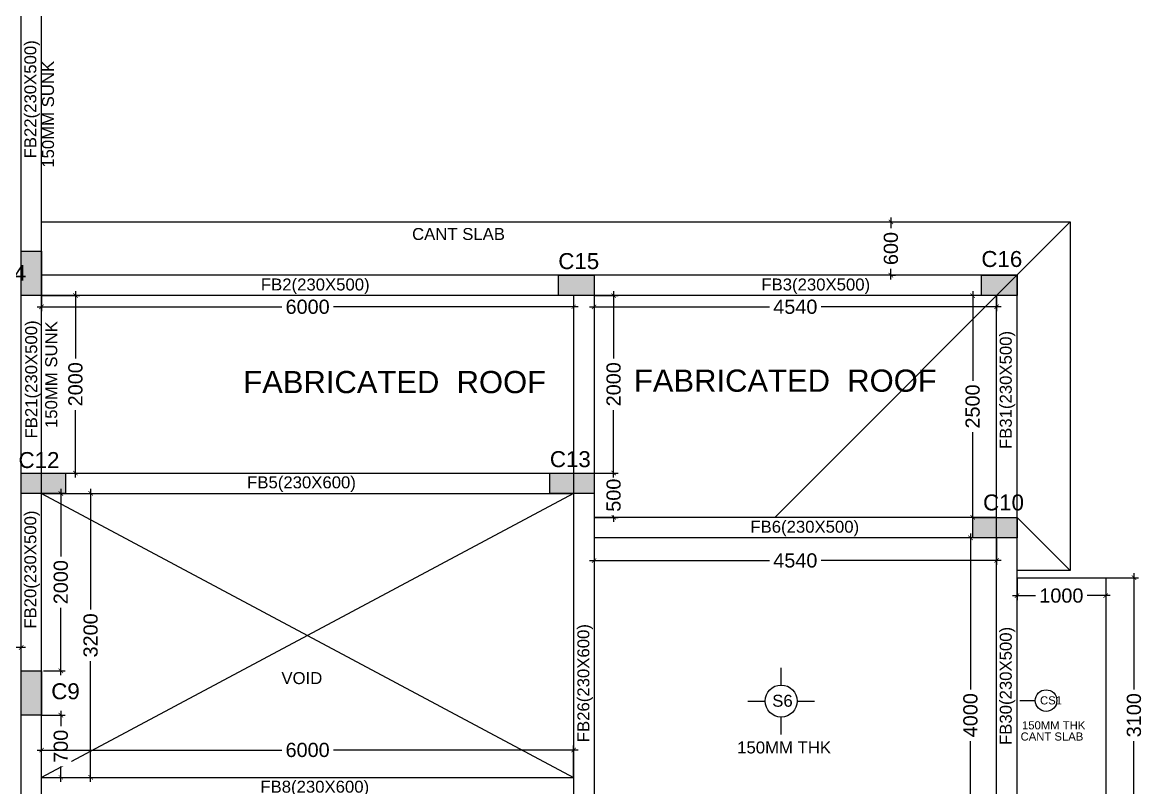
# Model space of a CAD drawing. Header units: millimetres. Extents: x 660818 to 959388, y -495289 to 50450.
# Drawn here: x 828747 to 841401, y -95371 to -86748 of the extents above; entities that cross this region are included whole.
import ezdxf

# ---------------------------------------------------------------- set-up
doc = ezdxf.new("R2010")
doc.units = ezdxf.units.MM
doc.header["$LTSCALE"] = 0.01
doc.header["$MEASUREMENT"] = 0
doc.header["$PDMODE"] = 35
for name, color, linetype in [('COL NO.', 7, 'Continuous'), ('RCC BEAMS', 150, 'Continuous'), ('RCC COLUMN', 5, 'Continuous'), ('Text', 7, 'Continuous')]:
    doc.layers.add(name, color=color, linetype=linetype)
doc.layers.add('elevation', color=123, linetype='Continuous', lineweight=15)
doc.layers.add('STRUCTURAL DIMENSION', color=1, linetype='Continuous', lineweight=13)
doc.styles.add('MAIN TEXT arial', font='arial.ttf')
doc.styles.get("Standard").update_dxf_attribs({"font": 'arial.ttf'})
doc.dimstyles.new('Copy of 50 scale DIM mm', dxfattribs={"dimtxt": 160, "dimasz": 50, "dimexe": 50, "dimexo": 0, "dimgap": 50, "dimtad": 0, "dimdec": 0, "dimrnd": 5, "dimzin": 0, "dimdsep": 46, "dimtxsty": 'MAIN TEXT arial', "dimblk": 'ARCHTICK', "dimcen": 0.09, "dimdle": 50, "dimadec": 0, "dimazin": 0, "dimtfac": 1, "dimtdec": 0, "dimtmove": 0, "dimatfit": 3, "dimfxl": 1, "dimtfill": 1, "dimtolj": 1, "dimtzin": 0, "dimarcsym": 0})

# ---------------------------------------------------------------- blocks, each defined once
blk = doc.blocks.new('C(230X500)')
at = {"layer": 'RCC COLUMN', "ltscale": 200}
h = blk.add_hatch(color=256, dxfattribs=at)
h.dxf.hatch_style = 1
h.paths.add_polyline_path([(0, 0), (230, 0), (230, -500), (0, -500)])
blk.add_lwpolyline([(0, 0), (230, 0), (230, -500), (0, -500)], close=True, dxfattribs=at)
blk = doc.blocks.new('C(230X400)')
at = {"layer": 'elevation', "ltscale": 0.5}
h = blk.add_hatch(color=3, dxfattribs=at)
h.dxf.hatch_style = 1
h.paths.add_polyline_path([(0, 400), (0, 0), (230, 0), (230, 400)])
at = {"layer": 'RCC COLUMN', "color": 3, "ltscale": 0.5}
blk.add_lwpolyline([(0, 400), (230, 400), (230, 0), (0, 0), (0, 400)], dxfattribs=at)
blk = doc.blocks.new('COLGRP5')
at = {"layer": 'RCC COLUMN'}
for p in [(-11230, 11190), (-11230, 6460)]:
    blk.add_blockref('C(230X500)', p, dxfattribs=at)
for name, p, rotation in [('C(230X400)', (-5170, 10920), 270), ('C(230X400)', (-400, 10920), 270), ('C(230X500)', (-11230, 8460), 90), ('C(230X500)', (-5270, 8460), 90), ('C(230X500)', (-500, 7960), 90)]:
    blk.add_blockref(name, p, dxfattribs=dict(at, rotation=rotation))
blk = doc.blocks.new('FB5')
at = {"layer": 'RCC BEAMS', "ltscale": 0.5}
for p, q in [((-11230, 230), (-11230, 14360)), ((-11000, 230), (-11000, 14360)), ((-11000, 11520), (600, 11520)), ((600, 11520), (-2730, 8190)), ((600, 11520), (600, 7590)), ((0, 10920), (-11000, 10920)), ((0, 230), (0, 10920)), ((-230, 10690), (-11000, 10690)), ((-5000, 10690), (-5000, 0)), ((-4770, 10690), (-4770, 0)), ((-230, 230), (-230, 10690)), ((-11000, 8690), (-5000, 8690)), ((-11000, 8460), (-5000, 8460)), ((-11000, 8460), (-5000, 5260)), ((-5000, 8460), (-11000, 5260)), ((-230, 8190), (-4770, 8190)), ((0, 8190), (600, 7590)), ((-230, 7960), (-4770, 7960)), ((600, 7590), (0, 7590)), ((-11000, 5260), (-5000, 5260)), ((-11000, 5030), (-5000, 5030))]:
    blk.add_line(p, q, dxfattribs=at)
blk.add_lwpolyline([(0, 7510), (1000, 7510), (1000, 4410), (0, 4410)], close=True, dxfattribs=at)
blk = doc.blocks.new('_ArchTick')
at = {"color": 0, "linetype": 'ByBlock', "const_width": 0.15}
blk.add_lwpolyline([(-0.5, -0.5), (0.5, 0.5)], dxfattribs=at)
blk = doc.blocks.new('*D2051')
at = {"layer": 'Defpoints', "color": 0, "ltscale": 0.1, "transparency": 16777216}
for p in [(839963, -93006), (840963, -93006), (840963, -93208)]:
    blk.add_point(p, dxfattribs=at)
at = {"layer": 'STRUCTURAL DIMENSION', "color": 0, "lineweight": -2, "ltscale": 0.1, "transparency": 16777216}
for p, q in [((839963, -93006), (839963, -93258)), ((840963, -93006), (840963, -93258)), ((839913, -93208), (840182, -93208)), ((841013, -93208), (840744, -93208))]:
    blk.add_line(p, q, dxfattribs=at)
at = {"layer": 'STRUCTURAL DIMENSION', "color": 0, "lineweight": -2, "ltscale": 0.1, "transparency": 16777216, "xscale": 50, "yscale": 50, "zscale": 50, "rotation": 180}
blk.add_blockref('_ArchTick', (839963, -93208), dxfattribs=at)
at = {"layer": 'STRUCTURAL DIMENSION', "color": 0, "lineweight": -2, "ltscale": 0.1, "transparency": 16777216, "xscale": 50, "yscale": 50, "zscale": 50}
blk.add_blockref('_ArchTick', (840963, -93208), dxfattribs=at)
at = {"layer": 'STRUCTURAL DIMENSION', "color": 0, "ltscale": 0.1, "transparency": 16777216, "insert": (840463, -93208), "char_height": 160, "attachment_point": 5, "style": 'MAIN TEXT arial', "bg_fill": 3, "box_fill_scale": 1.25, "bg_fill_color": 256, "bg_fill_true_color": 13158600, "bg_fill_transparency": 0}
blk.add_mtext('\\A1;1000', dxfattribs=at)
blk = doc.blocks.new('*D2052')
at = {"layer": 'Defpoints', "color": 0, "ltscale": 0.1, "transparency": 16777216}
for p in [(838541, -88996), (838541, -88996), (838541, -89596)]:
    blk.add_point(p, dxfattribs=at)
at = {"layer": 'STRUCTURAL DIMENSION', "color": 0, "lineweight": -2, "ltscale": 0.1, "transparency": 16777216}
for p, q in [((838541, -88946), (838541, -89069)), ((838541, -88996), (838591, -88996)), ((838541, -89646), (838541, -89523)), ((838541, -89596), (838591, -89596))]:
    blk.add_line(p, q, dxfattribs=at)
at = {"layer": 'STRUCTURAL DIMENSION', "color": 0, "lineweight": -2, "ltscale": 0.1, "transparency": 16777216, "xscale": 50, "yscale": 50, "zscale": 50}
for p, rotation in [((838541, -88996), 90), ((838541, -89596), 270)]:
    blk.add_blockref('_ArchTick', p, dxfattribs=dict(at, rotation=rotation))
at = {"layer": 'STRUCTURAL DIMENSION', "color": 0, "ltscale": 0.1, "transparency": 16777216, "insert": (838541, -89296), "char_height": 160, "attachment_point": 5, "rotation": 90, "style": 'MAIN TEXT arial', "bg_fill": 3, "box_fill_scale": 1.25, "bg_fill_color": 256, "bg_fill_true_color": 13158600, "bg_fill_transparency": 0}
blk.add_mtext('\\A1;600', dxfattribs=at)
blk = doc.blocks.new('COL NO.')
at = {"layer": 'COL NO.', "ltscale": 0.5, "char_height": 180, "attachment_point": 1}
for s, width, heights, insert in [('\\pxt17;C15', 396.79, [-186], (10827, 11168)), ('\\pxt17;C16', 396.79, [-186], (15598, 11192)), ('\\pxt17;C14', 396.79, [-186], (4366, 11036)), ('\\pxt17;C12', 396.79, [-186], (4740, 8926)), ('\\pxt17;C13', 396.79, [-186], (10732, 8936)), ('\\pxt17;C10', 420.98, [186], (15617, 8448)), ('\\pxt17;C9', 396.79, [-186], (5109, 6320))]:
    blk.add_mtext_dynamic_manual_height_columns(s, width=width, gutter_width=1, heights=heights, dxfattribs=dict(at, insert=insert))
blk = doc.blocks.new('*D2060')
at = {"layer": 'Defpoints', "color": 0, "ltscale": 0.1, "transparency": 16777216}
for p in [(828983, -92056), (828983, -94056), (829180, -94056)]:
    blk.add_point(p, dxfattribs=at)
at = {"layer": 'STRUCTURAL DIMENSION', "color": 0, "lineweight": -2, "ltscale": 0.1, "transparency": 16777216}
for p, q in [((828983, -92056), (829230, -92056)), ((829180, -92006), (829180, -92766)), ((829180, -94106), (829180, -93346)), ((828983, -94056), (829230, -94056))]:
    blk.add_line(p, q, dxfattribs=at)
at = {"layer": 'STRUCTURAL DIMENSION', "color": 0, "lineweight": -2, "ltscale": 0.1, "transparency": 16777216, "xscale": 50, "yscale": 50, "zscale": 50}
for p, rotation in [((829180, -92056), 90), ((829180, -94056), 270)]:
    blk.add_blockref('_ArchTick', p, dxfattribs=dict(at, rotation=rotation))
at = {"layer": 'STRUCTURAL DIMENSION', "color": 0, "ltscale": 0.1, "transparency": 16777216, "insert": (829180, -93056), "char_height": 160, "attachment_point": 5, "rotation": 90, "style": 'MAIN TEXT arial', "bg_fill": 3, "box_fill_scale": 1.25, "bg_fill_color": 256, "bg_fill_true_color": 13158600, "bg_fill_transparency": 0}
blk.add_mtext('\\A1;2000', dxfattribs=at)
blk = doc.blocks.new('*D2061')
at = {"layer": 'Defpoints', "color": 0, "ltscale": 0.1, "transparency": 16777216}
for p in [(828963, -94556), (828963, -95256), (829180, -95256)]:
    blk.add_point(p, dxfattribs=at)
at = {"layer": 'STRUCTURAL DIMENSION', "color": 0, "lineweight": -2, "ltscale": 0.1, "transparency": 16777216}
for p, q in [((829180, -94506), (829180, -94680)), ((828963, -94556), (829230, -94556)), ((829180, -95306), (829180, -95132)), ((828963, -95256), (829230, -95256))]:
    blk.add_line(p, q, dxfattribs=at)
at = {"layer": 'STRUCTURAL DIMENSION', "color": 0, "lineweight": -2, "ltscale": 0.1, "transparency": 16777216, "xscale": 50, "yscale": 50, "zscale": 50}
for p, rotation in [((829180, -94556), 90), ((829180, -95256), 270)]:
    blk.add_blockref('_ArchTick', p, dxfattribs=dict(at, rotation=rotation))
at = {"layer": 'STRUCTURAL DIMENSION', "color": 0, "ltscale": 0.1, "transparency": 16777216, "insert": (829180, -94906), "char_height": 160, "attachment_point": 5, "rotation": 90, "style": 'MAIN TEXT arial', "bg_fill": 3, "box_fill_scale": 1.25, "bg_fill_color": 256, "bg_fill_true_color": 13158600, "bg_fill_transparency": 0}
blk.add_mtext('\\A1;700', dxfattribs=at)
blk = doc.blocks.new('*D2062')
at = {"layer": 'Defpoints', "color": 0, "ltscale": 0.1, "transparency": 16777216}
for p in [(828983, -92056), (828963, -95256), (829516, -95256)]:
    blk.add_point(p, dxfattribs=at)
at = {"layer": 'STRUCTURAL DIMENSION', "color": 0, "lineweight": -2, "ltscale": 0.1, "transparency": 16777216}
for p, q in [((828983, -92056), (829566, -92056)), ((829516, -92006), (829516, -93367)), ((829516, -95306), (829516, -93944)), ((828963, -95256), (829566, -95256))]:
    blk.add_line(p, q, dxfattribs=at)
at = {"layer": 'STRUCTURAL DIMENSION', "color": 0, "lineweight": -2, "ltscale": 0.1, "transparency": 16777216, "xscale": 50, "yscale": 50, "zscale": 50}
for p, rotation in [((829516, -92056), 90), ((829516, -95256), 270)]:
    blk.add_blockref('_ArchTick', p, dxfattribs=dict(at, rotation=rotation))
at = {"layer": 'STRUCTURAL DIMENSION', "color": 0, "ltscale": 0.1, "transparency": 16777216, "insert": (829516, -93656), "char_height": 160, "attachment_point": 5, "rotation": 90, "style": 'MAIN TEXT arial', "bg_fill": 3, "box_fill_scale": 1.25, "bg_fill_color": 256, "bg_fill_true_color": 13158600, "bg_fill_transparency": 0}
blk.add_mtext('\\A1;3200', dxfattribs=at)
blk = doc.blocks.new('*D2063')
at = {"layer": 'Defpoints', "color": 0, "ltscale": 0.1, "transparency": 16777216}
for p in [(834963, -94948), (828963, -95256), (834963, -95256)]:
    blk.add_point(p, dxfattribs=at)
at = {"layer": 'STRUCTURAL DIMENSION', "color": 0, "lineweight": -2, "ltscale": 0.1, "transparency": 16777216}
for p, q in [((828963, -95256), (828963, -94898)), ((834963, -95256), (834963, -94898)), ((828913, -94948), (831674, -94948)), ((835013, -94948), (832252, -94948))]:
    blk.add_line(p, q, dxfattribs=at)
at = {"layer": 'STRUCTURAL DIMENSION', "color": 0, "lineweight": -2, "ltscale": 0.1, "transparency": 16777216, "xscale": 50, "yscale": 50, "zscale": 50, "rotation": 180}
blk.add_blockref('_ArchTick', (828963, -94948), dxfattribs=at)
at = {"layer": 'STRUCTURAL DIMENSION', "color": 0, "lineweight": -2, "ltscale": 0.1, "transparency": 16777216, "xscale": 50, "yscale": 50, "zscale": 50}
blk.add_blockref('_ArchTick', (834963, -94948), dxfattribs=at)
at = {"layer": 'STRUCTURAL DIMENSION', "color": 0, "ltscale": 0.1, "transparency": 16777216, "insert": (831963, -94948), "char_height": 160, "attachment_point": 5, "style": 'MAIN TEXT arial', "bg_fill": 3, "box_fill_scale": 1.25, "bg_fill_color": 256, "bg_fill_true_color": 13158600, "bg_fill_transparency": 0}
blk.add_mtext('\\A1;6000', dxfattribs=at)
blk = doc.blocks.new('*D2064')
at = {"layer": 'Defpoints', "color": 0, "ltscale": 0.1, "transparency": 16777216}
for p in [(828963, -89826), (828983, -91826), (829345, -91826)]:
    blk.add_point(p, dxfattribs=at)
at = {"layer": 'STRUCTURAL DIMENSION', "color": 0, "lineweight": -2, "ltscale": 0.1, "transparency": 16777216}
for p, q in [((828963, -89826), (829395, -89826)), ((829345, -89776), (829345, -90536)), ((829345, -91876), (829345, -91116)), ((828983, -91826), (829395, -91826))]:
    blk.add_line(p, q, dxfattribs=at)
at = {"layer": 'STRUCTURAL DIMENSION', "color": 0, "lineweight": -2, "ltscale": 0.1, "transparency": 16777216, "xscale": 50, "yscale": 50, "zscale": 50}
for p, rotation in [((829345, -89826), 90), ((829345, -91826), 270)]:
    blk.add_blockref('_ArchTick', p, dxfattribs=dict(at, rotation=rotation))
at = {"layer": 'STRUCTURAL DIMENSION', "color": 0, "ltscale": 0.1, "transparency": 16777216, "insert": (829345, -90826), "char_height": 160, "attachment_point": 5, "rotation": 90, "style": 'MAIN TEXT arial', "bg_fill": 3, "box_fill_scale": 1.25, "bg_fill_color": 256, "bg_fill_true_color": 13158600, "bg_fill_transparency": 0}
blk.add_mtext('\\A1;2000', dxfattribs=at)
blk = doc.blocks.new('*D2065')
at = {"layer": 'Defpoints', "color": 0, "ltscale": 0.1, "transparency": 16777216}
for p in [(828963, -89826), (834963, -89826), (828963, -89953)]:
    blk.add_point(p, dxfattribs=at)
at = {"layer": 'STRUCTURAL DIMENSION', "color": 0, "lineweight": -2, "ltscale": 0.1, "transparency": 16777216}
for p, q in [((828963, -89826), (828963, -90003)), ((834963, -89826), (834963, -90003)), ((828913, -89953), (831674, -89953)), ((835013, -89953), (832252, -89953))]:
    blk.add_line(p, q, dxfattribs=at)
at = {"layer": 'STRUCTURAL DIMENSION', "color": 0, "lineweight": -2, "ltscale": 0.1, "transparency": 16777216, "xscale": 50, "yscale": 50, "zscale": 50, "rotation": 180}
blk.add_blockref('_ArchTick', (828963, -89953), dxfattribs=at)
at = {"layer": 'STRUCTURAL DIMENSION', "color": 0, "lineweight": -2, "ltscale": 0.1, "transparency": 16777216, "xscale": 50, "yscale": 50, "zscale": 50}
blk.add_blockref('_ArchTick', (834963, -89953), dxfattribs=at)
at = {"layer": 'STRUCTURAL DIMENSION', "color": 0, "ltscale": 0.1, "transparency": 16777216, "insert": (831963, -89953), "char_height": 160, "attachment_point": 5, "style": 'MAIN TEXT arial', "bg_fill": 3, "box_fill_scale": 1.25, "bg_fill_color": 256, "bg_fill_true_color": 13158600, "bg_fill_transparency": 0}
blk.add_mtext('\\A1;6000', dxfattribs=at)
blk = doc.blocks.new('*D2066')
at = {"layer": 'Defpoints', "color": 0, "ltscale": 0.1, "transparency": 16777216}
for p in [(835193, -89826), (839733, -89826), (839733, -89953)]:
    blk.add_point(p, dxfattribs=at)
at = {"layer": 'STRUCTURAL DIMENSION', "color": 0, "lineweight": -2, "ltscale": 0.1, "transparency": 16777216}
for p, q in [((835193, -89826), (835193, -90003)), ((839733, -89826), (839733, -90003)), ((835143, -89953), (837171, -89953)), ((839783, -89953), (837755, -89953))]:
    blk.add_line(p, q, dxfattribs=at)
at = {"layer": 'STRUCTURAL DIMENSION', "color": 0, "lineweight": -2, "ltscale": 0.1, "transparency": 16777216, "xscale": 50, "yscale": 50, "zscale": 50, "rotation": 180}
blk.add_blockref('_ArchTick', (835193, -89953), dxfattribs=at)
at = {"layer": 'STRUCTURAL DIMENSION', "color": 0, "lineweight": -2, "ltscale": 0.1, "transparency": 16777216, "xscale": 50, "yscale": 50, "zscale": 50}
blk.add_blockref('_ArchTick', (839733, -89953), dxfattribs=at)
at = {"layer": 'STRUCTURAL DIMENSION', "color": 0, "ltscale": 0.1, "transparency": 16777216, "insert": (837463, -89953), "char_height": 160, "attachment_point": 5, "style": 'MAIN TEXT arial', "bg_fill": 3, "box_fill_scale": 1.25, "bg_fill_color": 256, "bg_fill_true_color": 13158600, "bg_fill_transparency": 0}
blk.add_mtext('\\A1;4540', dxfattribs=at)
blk = doc.blocks.new('*D2067')
at = {"layer": 'Defpoints', "color": 0, "ltscale": 0.1, "transparency": 16777216}
for p in [(839733, -89826), (839463, -92326), (839733, -92326)]:
    blk.add_point(p, dxfattribs=at)
at = {"layer": 'STRUCTURAL DIMENSION', "color": 0, "lineweight": -2, "ltscale": 0.1, "transparency": 16777216}
for p, q in [((839733, -89826), (839413, -89826)), ((839463, -89776), (839463, -90786)), ((839463, -92376), (839463, -91366)), ((839733, -92326), (839413, -92326))]:
    blk.add_line(p, q, dxfattribs=at)
at = {"layer": 'STRUCTURAL DIMENSION', "color": 0, "lineweight": -2, "ltscale": 0.1, "transparency": 16777216, "xscale": 50, "yscale": 50, "zscale": 50}
for p, rotation in [((839463, -89826), 90), ((839463, -92326), 270)]:
    blk.add_blockref('_ArchTick', p, dxfattribs=dict(at, rotation=rotation))
at = {"layer": 'STRUCTURAL DIMENSION', "color": 0, "ltscale": 0.1, "transparency": 16777216, "insert": (839463, -91076), "char_height": 160, "attachment_point": 5, "rotation": 90, "style": 'MAIN TEXT arial', "bg_fill": 3, "box_fill_scale": 1.25, "bg_fill_color": 256, "bg_fill_true_color": 13158600, "bg_fill_transparency": 0}
blk.add_mtext('\\A1;2500', dxfattribs=at)
blk = doc.blocks.new('*D2068')
at = {"layer": 'Defpoints', "color": 0, "ltscale": 0.1, "transparency": 16777216}
for p in [(835193, -91826), (835193, -92326)]:
    blk.add_point(p, dxfattribs=at)
at = {"layer": 'STRUCTURAL DIMENSION', "color": 0, "lineweight": -2, "ltscale": 0.1, "transparency": 16777216}
for p, q in [((835193, -91826), (835464, -91826)), ((835414, -91826), (835414, -91776)), ((835414, -91826), (835414, -91849)), ((835193, -92326), (835464, -92326)), ((835414, -92326), (835414, -92302)), ((835414, -92326), (835414, -92376))]:
    blk.add_line(p, q, dxfattribs=at)
at = {"layer": 'STRUCTURAL DIMENSION', "color": 0, "lineweight": -2, "ltscale": 0.1, "transparency": 16777216, "xscale": 50, "yscale": 50, "zscale": 50}
for p, rotation in [((835414, -91826), 270), ((835414, -92326), 90)]:
    blk.add_blockref('_ArchTick', p, dxfattribs=dict(at, rotation=rotation))
at = {"layer": 'STRUCTURAL DIMENSION', "color": 0, "ltscale": 0.1, "transparency": 16777216, "insert": (835414, -92076), "char_height": 160, "attachment_point": 5, "rotation": 90, "style": 'MAIN TEXT arial', "bg_fill": 3, "box_fill_scale": 1.25, "bg_fill_color": 256, "bg_fill_true_color": 13158600, "bg_fill_transparency": 0}
blk.add_mtext('\\A1;500', dxfattribs=at)
at = {"layer": 'Defpoints', "color": 0, "ltscale": 0.1, "transparency": 16777216}
blk.add_point((835414, -92326), dxfattribs=at)
blk = doc.blocks.new('*D2069')
at = {"layer": 'Defpoints', "color": 0, "ltscale": 0.1, "transparency": 16777216}
for p in [(835193, -89826), (835193, -91826), (835414, -91826)]:
    blk.add_point(p, dxfattribs=at)
at = {"layer": 'STRUCTURAL DIMENSION', "color": 0, "lineweight": -2, "ltscale": 0.1, "transparency": 16777216}
for p, q in [((835193, -89826), (835464, -89826)), ((835414, -89776), (835414, -90536)), ((835414, -91876), (835414, -91116)), ((835193, -91826), (835464, -91826))]:
    blk.add_line(p, q, dxfattribs=at)
at = {"layer": 'STRUCTURAL DIMENSION', "color": 0, "lineweight": -2, "ltscale": 0.1, "transparency": 16777216, "xscale": 50, "yscale": 50, "zscale": 50}
for p, rotation in [((835414, -89826), 90), ((835414, -91826), 270)]:
    blk.add_blockref('_ArchTick', p, dxfattribs=dict(at, rotation=rotation))
at = {"layer": 'STRUCTURAL DIMENSION', "color": 0, "ltscale": 0.1, "transparency": 16777216, "insert": (835414, -90826), "char_height": 160, "attachment_point": 5, "rotation": 90, "style": 'MAIN TEXT arial', "bg_fill": 3, "box_fill_scale": 1.25, "bg_fill_color": 256, "bg_fill_true_color": 13158600, "bg_fill_transparency": 0}
blk.add_mtext('\\A1;2000', dxfattribs=at)
blk = doc.blocks.new('*D2070')
at = {"layer": 'Defpoints', "color": 0, "ltscale": 0.1, "transparency": 16777216}
for p in [(839733, -92556), (839438, -96556), (839733, -96556)]:
    blk.add_point(p, dxfattribs=at)
at = {"layer": 'STRUCTURAL DIMENSION', "color": 0, "lineweight": -2, "ltscale": 0.1, "transparency": 16777216}
for p, q in [((839733, -92556), (839388, -92556)), ((839438, -92506), (839438, -94264)), ((839438, -96606), (839438, -94848)), ((839733, -96556), (839388, -96556))]:
    blk.add_line(p, q, dxfattribs=at)
at = {"layer": 'STRUCTURAL DIMENSION', "color": 0, "lineweight": -2, "ltscale": 0.1, "transparency": 16777216, "xscale": 50, "yscale": 50, "zscale": 50}
for p, rotation in [((839438, -92556), 90), ((839438, -96556), 270)]:
    blk.add_blockref('_ArchTick', p, dxfattribs=dict(at, rotation=rotation))
at = {"layer": 'STRUCTURAL DIMENSION', "color": 0, "ltscale": 0.1, "transparency": 16777216, "insert": (839438, -94556), "char_height": 160, "attachment_point": 5, "rotation": 90, "style": 'MAIN TEXT arial', "bg_fill": 3, "box_fill_scale": 1.25, "bg_fill_color": 256, "bg_fill_true_color": 13158600, "bg_fill_transparency": 0}
blk.add_mtext('\\A1;4000', dxfattribs=at)
blk = doc.blocks.new('*D2074')
at = {"layer": 'Defpoints', "color": 0, "ltscale": 0.1, "transparency": 16777216}
for p in [(835193, -92556), (839733, -92556), (835193, -92812)]:
    blk.add_point(p, dxfattribs=at)
at = {"layer": 'STRUCTURAL DIMENSION', "color": 0, "lineweight": -2, "ltscale": 0.1, "transparency": 16777216}
for p, q in [((835193, -92556), (835193, -92862)), ((839733, -92556), (839733, -92862)), ((835143, -92812), (837171, -92812)), ((839783, -92812), (837755, -92812))]:
    blk.add_line(p, q, dxfattribs=at)
at = {"layer": 'STRUCTURAL DIMENSION', "color": 0, "lineweight": -2, "ltscale": 0.1, "transparency": 16777216, "xscale": 50, "yscale": 50, "zscale": 50, "rotation": 180}
blk.add_blockref('_ArchTick', (835193, -92812), dxfattribs=at)
at = {"layer": 'STRUCTURAL DIMENSION', "color": 0, "lineweight": -2, "ltscale": 0.1, "transparency": 16777216, "xscale": 50, "yscale": 50, "zscale": 50}
blk.add_blockref('_ArchTick', (839733, -92812), dxfattribs=at)
at = {"layer": 'STRUCTURAL DIMENSION', "color": 0, "ltscale": 0.1, "transparency": 16777216, "insert": (837463, -92812), "char_height": 160, "attachment_point": 5, "style": 'MAIN TEXT arial', "bg_fill": 3, "box_fill_scale": 1.25, "bg_fill_color": 256, "bg_fill_true_color": 13158600, "bg_fill_transparency": 0}
blk.add_mtext('\\A1;4540', dxfattribs=at)
blk = doc.blocks.new('*D2075')
at = {"layer": 'Defpoints', "color": 0, "ltscale": 0.1, "transparency": 16777216}
for p in [(840963, -93006), (840963, -96106), (841282, -96106)]:
    blk.add_point(p, dxfattribs=at)
at = {"layer": 'STRUCTURAL DIMENSION', "color": 0, "lineweight": -2, "ltscale": 0.1, "transparency": 16777216}
for p, q in [((840963, -93006), (841332, -93006)), ((841282, -92956), (841282, -94267)), ((841282, -96156), (841282, -94844)), ((840963, -96106), (841332, -96106))]:
    blk.add_line(p, q, dxfattribs=at)
at = {"layer": 'STRUCTURAL DIMENSION', "color": 0, "lineweight": -2, "ltscale": 0.1, "transparency": 16777216, "xscale": 50, "yscale": 50, "zscale": 50}
for p, rotation in [((841282, -93006), 90), ((841282, -96106), 270)]:
    blk.add_blockref('_ArchTick', p, dxfattribs=dict(at, rotation=rotation))
at = {"layer": 'STRUCTURAL DIMENSION', "color": 0, "ltscale": 0.1, "transparency": 16777216, "insert": (841282, -94556), "char_height": 160, "attachment_point": 5, "rotation": 90, "style": 'MAIN TEXT arial', "bg_fill": 3, "box_fill_scale": 1.25, "bg_fill_color": 256, "bg_fill_true_color": 13158600, "bg_fill_transparency": 0}
blk.add_mtext('\\A1;3100', dxfattribs=at)
blk = doc.blocks.new('*D2092')
at = {"layer": 'Defpoints', "color": 0, "ltscale": 0.1, "transparency": 16777216}
for p in [(828733, -93793), (824193, -94056), (828733, -94056)]:
    blk.add_point(p, dxfattribs=at)
at = {"layer": 'STRUCTURAL DIMENSION', "color": 0, "lineweight": -2, "ltscale": 0.1, "transparency": 16777216}
for p, q in [((824193, -94056), (824193, -93743)), ((828733, -94056), (828733, -93743)), ((824143, -93793), (826171, -93793)), ((828783, -93793), (826755, -93793))]:
    blk.add_line(p, q, dxfattribs=at)
at = {"layer": 'STRUCTURAL DIMENSION', "color": 0, "lineweight": -2, "ltscale": 0.1, "transparency": 16777216, "xscale": 50, "yscale": 50, "zscale": 50, "rotation": 180}
blk.add_blockref('_ArchTick', (824193, -93793), dxfattribs=at)
at = {"layer": 'STRUCTURAL DIMENSION', "color": 0, "lineweight": -2, "ltscale": 0.1, "transparency": 16777216, "xscale": 50, "yscale": 50, "zscale": 50}
blk.add_blockref('_ArchTick', (828733, -93793), dxfattribs=at)
at = {"layer": 'STRUCTURAL DIMENSION', "color": 0, "ltscale": 0.1, "transparency": 16777216, "insert": (826463, -93793), "char_height": 160, "attachment_point": 5, "style": 'MAIN TEXT arial', "bg_fill": 3, "box_fill_scale": 1.25, "bg_fill_color": 256, "bg_fill_true_color": 13158600, "bg_fill_transparency": 0}
blk.add_mtext('\\A1;4540', dxfattribs=at)

msp = doc.modelspace()

# ---------------------------------------------------------------- linework, layer by layer
at = {"layer": 'RCC COLUMN', "color": 0}
for p, q in [((837303.137, -94215.946), (837303.137, -94020.683)), ((836927.727, -94396.092), (837122.991, -94396.092)), ((837483.283, -94396.092), (837678.546, -94396.092)), ((839994.063, -94389.248), (840168.999, -94389.248)), ((837303.137, -94771.502), (837303.137, -94576.238)), ((837303.137, -94771.502), (837303.137, -94576.238))]:
    msp.add_line(p, q, dxfattribs=at)
for centre, radius in [((837303.137, -94396.092), 180.146), ((840290.589, -94390.756), 121.599)]:
    msp.add_circle(centre, radius, dxfattribs=at)

# ---------------------------------------------------------------- block references
at = {"layer": 'RCC BEAMS'}
msp.add_blockref('FB5', (839962.903, -100515.795), dxfattribs=at)
at = {"layer": 'RCC COLUMN'}
msp.add_blockref('COLGRP5', (839962.903, -100515.795), dxfattribs=at)

# ---------------------------------------------------------------- texts
at = {"layer": 'Text', "color": 7}
for s, p in [('FB22(230X500)', (828903.35, -88280.079)), ('FB21(230X500)', (828913.176, -91436.901)), ('FB31(230X500)', (839903.35, -91555.975)), ('FB20(230X500)', (828903.35, -93580.189)), ('FB26(230X600)', (835139.97, -94859.923)), ('FB30(230X500)', (839903.35, -94891.346))]:
    msp.add_text(s, height=135, rotation=90, dxfattribs=at).set_placement(p)
at = {"layer": 'Text', "color": 1}
for p in [(829102.999, -88385.713), (829138.883, -91319.344)]:
    msp.add_text('150MM SUNK', height=135, rotation=90, dxfattribs=at).set_placement(p)
at = {"layer": 'Text', "color": 0}
for s, height, p in [('CANT SLAB', 135, (833140.737, -89199.67)), ('VOID', 135, (831667.648, -94204.76)), ('S6', 135, (837202.411, -94460.019)), ('CS1', 91.125, (840222.598, -94433.907)), ('150MM THK', 91.125, (840019.016, -94714.79)), ('CANT SLAB', 91.125, (840003.213, -94841.144)), ('150MM THK', 135, (836807.217, -94986.564))]:
    msp.add_text(s, height=height, dxfattribs=at).set_placement(p)
at = {"layer": 'Text', "color": 7}
for s, height, p in [('FB2(230X500)', 135, (831435.861, -89768.647)), ('FB3(230X500)', 135, (837079.97, -89768.647)), ('FABRICATED  ROOF', 250, (831237.118, -90925.794)), ('FABRICATED  ROOF', 250, (835642.425, -90910.053)), ('FB5(230X600)', 135, (831280.804, -91998.647)), ('FB6(230X500)', 135, (836955.924, -92498.647)), ('FB8(230X600)', 135, (831430.183, -95428.647))]:
    msp.add_text(s, height=height, dxfattribs=at).set_placement(p)

# ---------------------------------------------------------------- next in the draw order: dimensions: what is measured, and where the dimension line sits
at = {"layer": 'STRUCTURAL DIMENSION', "ltscale": 0.1}
dim = msp.add_linear_dim(base=(838540.54, -88995.795), p1=(838540.54, -89595.795), p2=(838540.54, -88995.795), angle=90, dimstyle='Copy of 50 scale DIM mm', override={"dimpost": '\\X'}, dxfattribs=at)
dim.commit()
dim.dimension.update_dxf_attribs({"geometry": '*D2052', "text_midpoint": (838540.54, -89295.795)})
dim = msp.add_linear_dim(base=(840962.903, -93207.844), p1=(839962.903, -93005.795), p2=(840962.903, -93005.795), dimstyle='Copy of 50 scale DIM mm', override={"dimpost": '\\X'}, dxfattribs=at)
dim.commit()
dim.dimension.update_dxf_attribs({"geometry": '*D2051', "text_midpoint": (840462.903, -93207.844)})

# ---------------------------------------------------------------- next in the draw order: block references
at = {"layer": 'COL NO.'}
msp.add_blockref('COL NO.', (823962.903, -100515.795), dxfattribs=at)

# ---------------------------------------------------------------- next in the draw order: dimensions: what is measured, and where the dimension line sits
at = {"layer": 'STRUCTURAL DIMENSION', "ltscale": 0.1}
dim = msp.add_linear_dim(base=(841282.381, -96105.795), p1=(840962.903, -93005.795), p2=(840962.903, -96105.795), angle=90, dimstyle='Copy of 50 scale DIM mm', override={"dimpost": '\\X'}, dxfattribs=at)
dim.commit()
dim.dimension.update_dxf_attribs({"geometry": '*D2075', "text_midpoint": (841282.381, -94555.795)})

# ---------------------------------------------------------------- next in the draw order: dimensions: what is measured, and where the dimension line sits
for base, p1, p2, picture, middle in [((829344.853, -91825.795), (828962.903, -89825.795), (828982.903, -91825.795), '*D2064', (829344.853, -90825.795)), ((835414.384, -92325.795), (835192.903, -91825.795), (835192.903, -92325.795), '*D2068', (835414.384, -92075.795)), ((829179.788, -94055.795), (828982.903, -92055.795), (828982.903, -94055.795), '*D2060', (829179.788, -93055.795)), ((839437.698, -96555.795), (839732.903, -92555.795), (839732.903, -96555.795), '*D2070', (839437.698, -94555.795)), ((829179.788, -95255.795), (828962.903, -94555.795), (828962.903, -95255.795), '*D2061', (829179.788, -94905.795))]:
    dim = msp.add_linear_dim(base=base, p1=p1, p2=p2, angle=90, dimstyle='Copy of 50 scale DIM mm', override={"dimpost": '\\X'}, dxfattribs=at)
    dim.commit()
    dim.dimension.update_dxf_attribs({"geometry": picture, "text_midpoint": middle})
for base, p1, p2, picture, middle in [((839732.903, -89952.723), (835192.903, -89825.795), (839732.903, -89825.795), '*D2066', (837462.903, -89952.723)), ((828732.903, -93793.124), (824192.903, -94055.795), (828732.903, -94055.795), '*D2092', (826462.903, -93793.124))]:
    dim = msp.add_linear_dim(base=base, p1=p1, p2=p2, dimstyle='Copy of 50 scale DIM mm', override={"dimpost": '\\X'}, dxfattribs=at)
    dim.commit()
    dim.dimension.update_dxf_attribs({"geometry": picture, "text_midpoint": middle})

# ---------------------------------------------------------------- next in the draw order: dimensions: what is measured, and where the dimension line sits
for base, p1, p2, picture, middle in [((828962.903, -89952.723), (834962.903, -89825.795), (828962.903, -89825.795), '*D2065', (831962.903, -89952.723)), ((835192.903, -92811.608), (839732.903, -92555.795), (835192.903, -92555.795), '*D2074', (837462.903, -92811.608))]:
    dim = msp.add_linear_dim(base=base, p1=p1, p2=p2, dimstyle='Copy of 50 scale DIM mm', override={"dimpost": '\\X'}, dxfattribs=at)
    dim.commit()
    dim.dimension.update_dxf_attribs({"geometry": picture, "text_midpoint": middle})
for base, p1, p2, picture, middle in [((835414.384, -91825.795), (835192.903, -89825.795), (835192.903, -91825.795), '*D2069', (835414.384, -90825.795)), ((839462.698, -92325.795), (839732.903, -89825.795), (839732.903, -92325.795), '*D2067', (839462.698, -91075.795)), ((829516.088, -95255.795), (828982.903, -92055.795), (828962.903, -95255.795), '*D2062', (829516.088, -93655.795))]:
    dim = msp.add_linear_dim(base=base, p1=p1, p2=p2, angle=90, dimstyle='Copy of 50 scale DIM mm', override={"dimpost": '\\X'}, dxfattribs=at)
    dim.commit()
    dim.dimension.update_dxf_attribs({"geometry": picture, "text_midpoint": middle})

# ---------------------------------------------------------------- next in the draw order: dimensions: what is measured, and where the dimension line sits
dim = msp.add_linear_dim(base=(834962.903, -94948.248), p1=(828962.903, -95255.795), p2=(834962.903, -95255.795), dimstyle='Copy of 50 scale DIM mm', override={"dimpost": '\\X'}, dxfattribs=at)
dim.commit()
dim.dimension.update_dxf_attribs({"geometry": '*D2063', "text_midpoint": (831962.903, -94948.248)})

doc.saveas('drawing.dxf')
